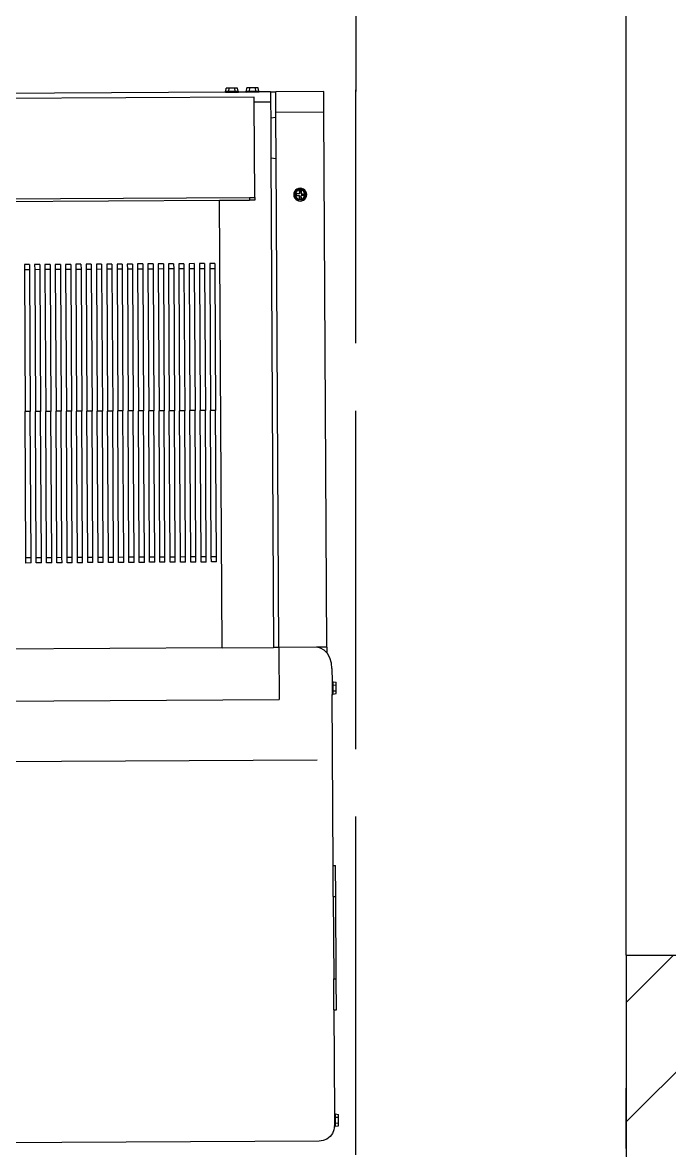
# Model space of a CAD drawing. Header units: millimetres. Extents: x -9564 to 78776, y -25260 to 24346.
# Drawn here: x 63500 to 63986, y -10981 to -10134 of the extents above; entities that cross this region are included whole.
import ezdxf

# ---------------------------------------------------------------- set-up
doc = ezdxf.new("R2010")
doc.units = ezdxf.units.MM
doc.header["$LTSCALE"] = 100
doc.linetypes.add('DASHED2', pattern=[0.762, 0.635, -0.127])
doc.linetypes.add('DASHEDX2', pattern=[3.048, 2.54, -0.508])
for name, color, linetype in [('Area proceso', 90, 'DASHEDX2'), ('Maquinas', 200, 'Continuous'), ('MUROS', 7, 'Continuous')]:
    doc.layers.add(name, color=color, linetype=linetype)

# ---------------------------------------------------------------- blocks, each defined once
blk = doc.blocks.new('Bread Slicer pl')
at = {"layer": 'Maquinas'}
for p, q in [((39.093, 62.464), (39.131, 62.554)), ((39.131, 62.554), (39.19, 62.632)), ((39.19, 62.632), (39.268, 62.692)), ((39.268, 62.692), (39.358, 62.729)), ((39.358, 62.729), (39.455, 62.742)), ((39.455, 62.742), (60.83, 62.742)), ((39.061, 62.38), (38.982, 62.368)), ((38.982, 62.368), (38.982, 62.299)), ((39.061, 62.305), (38.982, 62.299)), ((38.982, 62.299), (38.982, 62.162)), ((39.08, 62.388), (39.061, 62.388)), ((39.061, 62.388), (39.061, 62.38)), ((39.061, 62.305), (39.061, 62.38)), ((39.061, 62.156), (39.061, 62.305)), ((39.08, 62.367), (39.093, 62.464)), ((39.08, 62.388), (39.08, 62.367)), ((39.08, 62.073), (39.08, 62.367)), ((39.061, 62.156), (38.982, 62.162)), ((38.982, 62.162), (38.982, 62.093)), ((39.061, 62.081), (38.982, 62.093)), ((39.061, 62.081), (39.061, 62.156)), ((39.061, 62.081), (39.061, 62.073)), ((39.08, 62.073), (39.061, 62.073)), ((39.08, 59.549), (39.08, 62.073)), ((39.08, 59.549), (39.018, 59.549)), ((39.018, 59.549), (39.018, 58.799)), ((39.08, 59.549), (39.08, 58.799)), ((39.018, 58.799), (39.018, 56.799)), ((39.08, 58.799), (39.018, 58.799)), ((39.08, 56.799), (39.08, 58.799)), ((39.08, 56.799), (39.018, 56.799)), ((39.018, 56.799), (39.018, 56.049)), ((39.08, 56.799), (39.08, 56.049)), ((39.08, 56.049), (39.018, 56.049)), ((39.08, 56.049), (39.08, 51.888)), ((39.455, 53.485), (60.83, 53.485)), ((39.061, 51.88), (38.982, 51.868)), ((38.982, 51.868), (38.982, 51.799)), ((39.061, 51.805), (38.982, 51.799)), ((38.982, 51.799), (38.982, 51.662)), ((39.08, 51.888), (39.061, 51.888)), ((39.061, 51.888), (39.061, 51.88)), ((39.061, 51.805), (39.061, 51.88)), ((39.061, 51.656), (39.061, 51.805)), ((39.08, 51.573), (39.08, 51.888)), ((59.915, 52.004), (40.37, 52.004)), ((40.37, 50.808), (40.37, 52.004)), ((39.061, 51.656), (38.982, 51.662)), ((38.982, 51.662), (38.982, 51.593)), ((39.061, 51.581), (38.982, 51.593)), ((39.061, 51.581), (39.061, 51.656)), ((39.061, 51.573), (39.061, 51.581)), ((39.08, 51.573), (39.061, 51.573)), ((39.08, 51.262), (39.08, 51.573)), ((39.08, 51.262), (39.093, 51.127)), ((39.093, 51.127), (39.131, 51.002)), ((39.131, 51.002), (39.19, 50.894)), ((39.19, 50.894), (39.205, 50.878)), ((39.205, 50.742), (39.205, 50.878)), ((39.205, 50.878), (39.268, 50.812)), ((39.205, 50.742), (39.205, 37.742)), ((39.205, 50.742), (39.455, 50.742)), ((39.268, 50.812), (39.358, 50.76)), ((39.358, 50.76), (39.455, 50.742)), ((39.455, 50.742), (40.37, 50.742)), ((40.37, 50.742), (40.37, 50.808)), ((40.37, 50.742), (40.495, 50.742)), ((40.37, 50.742), (40.37, 38.861)), ((41.745, 50.742), (40.495, 50.742)), ((40.495, 38.845), (40.495, 50.742)), ((41.745, 50.742), (41.745, 39.867)), ((41.745, 50.742), (58.54, 50.742)), ((41.87, 48.655), (41.995, 48.655)), ((41.87, 48.655), (41.87, 48.53)), ((41.87, 48.53), (41.995, 48.53)), ((41.87, 48.53), (41.87, 44.976)), ((41.995, 48.655), (41.995, 48.53)), ((41.995, 48.53), (41.995, 44.976)), ((42.12, 48.655), (42.245, 48.655)), ((42.12, 48.655), (42.12, 48.53)), ((42.12, 48.53), (42.245, 48.53)), ((42.12, 48.53), (42.12, 44.974)), ((42.245, 48.655), (42.245, 48.53)), ((42.245, 48.53), (42.245, 44.974)), ((42.37, 48.655), (42.495, 48.655)), ((42.37, 48.655), (42.37, 48.53)), ((42.37, 48.53), (42.495, 48.53)), ((42.37, 48.53), (42.37, 44.974)), ((42.495, 48.655), (42.495, 48.53)), ((42.495, 48.53), (42.495, 44.974)), ((42.62, 48.655), (42.745, 48.655)), ((42.62, 48.655), (42.62, 48.53)), ((42.62, 48.53), (42.745, 48.53)), ((42.62, 48.53), (42.62, 44.976)), ((42.745, 48.655), (42.745, 48.53)), ((42.745, 48.53), (42.745, 44.976)), ((42.87, 48.655), (42.995, 48.655)), ((42.87, 48.655), (42.87, 48.53)), ((42.87, 48.53), (42.995, 48.53)), ((42.87, 48.53), (42.87, 44.976)), ((42.995, 48.655), (42.995, 48.53)), ((42.995, 48.53), (42.995, 44.976)), ((43.12, 48.655), (43.245, 48.655)), ((43.12, 48.655), (43.12, 48.53)), ((43.12, 48.53), (43.245, 48.53)), ((43.12, 48.53), (43.12, 44.975)), ((43.245, 48.655), (43.245, 48.53)), ((43.245, 48.53), (43.245, 44.975)), ((43.37, 48.655), (43.495, 48.655)), ((43.37, 48.655), (43.37, 48.53)), ((43.37, 48.53), (43.495, 48.53)), ((43.37, 48.53), (43.37, 44.976)), ((43.495, 48.655), (43.495, 48.53)), ((43.495, 48.53), (43.495, 44.976)), ((43.62, 48.655), (43.745, 48.655)), ((43.62, 48.655), (43.62, 48.53)), ((43.62, 48.53), (43.745, 48.53)), ((43.62, 48.53), (43.62, 44.976)), ((43.745, 48.655), (43.745, 48.53)), ((43.745, 48.53), (43.745, 44.976)), ((43.87, 48.655), (43.995, 48.655)), ((43.87, 48.655), (43.87, 48.53)), ((43.87, 48.53), (43.995, 48.53)), ((43.87, 48.53), (43.87, 44.975)), ((43.995, 48.655), (43.995, 48.53)), ((43.995, 48.53), (43.995, 44.975)), ((44.12, 48.655), (44.245, 48.655)), ((44.12, 48.655), (44.12, 48.53)), ((44.12, 48.53), (44.245, 48.53)), ((44.12, 48.53), (44.12, 44.976)), ((44.245, 48.655), (44.245, 48.53)), ((44.245, 48.53), (44.245, 44.976)), ((44.37, 48.655), (44.495, 48.655)), ((44.37, 48.655), (44.37, 48.53)), ((44.37, 48.53), (44.495, 48.53)), ((44.37, 48.53), (44.37, 44.974)), ((44.495, 48.655), (44.495, 48.53)), ((44.495, 48.53), (44.495, 44.974)), ((44.62, 48.655), (44.745, 48.655)), ((44.62, 48.655), (44.62, 48.53)), ((44.62, 48.53), (44.745, 48.53)), ((44.62, 48.53), (44.62, 44.974)), ((44.745, 48.655), (44.745, 48.53)), ((44.745, 48.53), (44.745, 44.974)), ((44.87, 48.655), (44.995, 48.655)), ((44.87, 48.655), (44.87, 48.53)), ((44.87, 48.53), (44.995, 48.53)), ((44.87, 48.53), (44.87, 44.976)), ((44.995, 48.655), (44.995, 48.53)), ((44.995, 48.53), (44.995, 44.976)), ((45.12, 48.655), (45.245, 48.655)), ((45.12, 48.655), (45.12, 48.53)), ((45.12, 48.53), (45.245, 48.53)), ((45.12, 48.53), (45.12, 44.975)), ((45.245, 48.655), (45.245, 48.53)), ((45.245, 48.53), (45.245, 44.975)), ((45.37, 48.655), (45.495, 48.655)), ((45.37, 48.655), (45.37, 48.53)), ((45.37, 48.53), (45.495, 48.53)), ((45.37, 48.53), (45.37, 44.974)), ((45.495, 48.655), (45.495, 48.53)), ((45.495, 48.53), (45.495, 44.974)), ((45.62, 48.655), (45.745, 48.655)), ((45.62, 48.655), (45.62, 48.53)), ((45.62, 48.53), (45.745, 48.53)), ((45.62, 48.53), (45.62, 44.976)), ((45.745, 48.655), (45.745, 48.53)), ((45.745, 48.53), (45.745, 44.976)), ((45.87, 48.655), (45.995, 48.655)), ((45.87, 48.655), (45.87, 48.53)), ((45.87, 48.53), (45.995, 48.53)), ((45.87, 48.53), (45.87, 44.975)), ((45.995, 48.655), (45.995, 48.53)), ((45.995, 48.53), (45.995, 44.975)), ((46.12, 48.655), (46.245, 48.655)), ((46.12, 48.655), (46.12, 48.53)), ((46.12, 48.53), (46.245, 48.53)), ((46.12, 48.53), (46.12, 44.974)), ((46.245, 48.655), (46.245, 48.53)), ((46.245, 48.53), (46.245, 44.974)), ((46.37, 48.655), (46.495, 48.655)), ((46.37, 48.655), (46.37, 48.53)), ((46.37, 48.53), (46.495, 48.53)), ((46.37, 48.53), (46.37, 44.976)), ((46.495, 48.655), (46.495, 48.53)), ((46.495, 48.53), (46.495, 44.976)), ((41.87, 44.976), (41.995, 44.976)), ((41.87, 41.53), (41.87, 44.976)), ((41.995, 41.53), (41.995, 44.976)), ((42.12, 44.974), (42.245, 44.974)), ((42.12, 41.53), (42.12, 44.974)), ((42.245, 41.53), (42.245, 44.974)), ((42.37, 44.974), (42.495, 44.974)), ((42.37, 41.53), (42.37, 44.974)), ((42.495, 41.53), (42.495, 44.974)), ((42.62, 44.976), (42.745, 44.976)), ((42.62, 41.53), (42.62, 44.976)), ((42.745, 41.53), (42.745, 44.976)), ((42.87, 44.976), (42.87, 44.974)), ((42.87, 44.974), (42.995, 44.974)), ((42.87, 41.53), (42.87, 44.974)), ((42.995, 44.976), (42.995, 44.974)), ((42.995, 41.53), (42.995, 44.974)), ((43.12, 41.53), (43.12, 44.975)), ((43.12, 44.975), (43.245, 44.975)), ((43.245, 41.53), (43.245, 44.975)), ((43.37, 44.976), (43.37, 44.974)), ((43.37, 44.974), (43.495, 44.974)), ((43.37, 41.53), (43.37, 44.974)), ((43.495, 44.976), (43.495, 44.974)), ((43.495, 41.53), (43.495, 44.974)), ((43.62, 44.976), (43.62, 44.974)), ((43.62, 44.974), (43.745, 44.974)), ((43.62, 41.53), (43.62, 44.974)), ((43.745, 44.976), (43.745, 44.974)), ((43.745, 41.53), (43.745, 44.974)), ((43.87, 41.53), (43.87, 44.975)), ((43.87, 44.975), (43.995, 44.975)), ((43.995, 41.53), (43.995, 44.975)), ((44.12, 44.976), (44.12, 44.974)), ((44.12, 44.974), (44.245, 44.974)), ((44.12, 41.53), (44.12, 44.974)), ((44.245, 44.976), (44.245, 44.974)), ((44.245, 41.53), (44.245, 44.974)), ((44.37, 44.974), (44.495, 44.974)), ((44.37, 41.53), (44.37, 44.974)), ((44.495, 41.53), (44.495, 44.974)), ((44.62, 44.974), (44.745, 44.974)), ((44.62, 41.53), (44.62, 44.974)), ((44.745, 41.53), (44.745, 44.974)), ((44.87, 44.976), (44.87, 44.974)), ((44.87, 44.974), (44.995, 44.974)), ((44.87, 41.53), (44.87, 44.974)), ((44.995, 44.976), (44.995, 44.974)), ((44.995, 41.53), (44.995, 44.974)), ((45.12, 41.53), (45.12, 44.975)), ((45.12, 44.975), (45.245, 44.975)), ((45.245, 41.53), (45.245, 44.975)), ((45.37, 44.974), (45.495, 44.974)), ((45.37, 41.53), (45.37, 44.974)), ((45.495, 41.53), (45.495, 44.974)), ((45.62, 44.976), (45.62, 44.974)), ((45.62, 44.974), (45.745, 44.974)), ((45.62, 41.53), (45.62, 44.974)), ((45.745, 44.976), (45.745, 44.974)), ((45.745, 41.53), (45.745, 44.974)), ((45.87, 41.53), (45.87, 44.975)), ((45.87, 44.975), (45.995, 44.975)), ((45.995, 41.53), (45.995, 44.975)), ((46.12, 44.974), (46.245, 44.974)), ((46.12, 41.53), (46.12, 44.974)), ((46.245, 41.53), (46.245, 44.974)), ((46.37, 44.976), (46.37, 44.974)), ((46.37, 44.974), (46.495, 44.974)), ((46.37, 41.53), (46.37, 44.974)), ((46.495, 44.976), (46.495, 44.974)), ((46.495, 41.53), (46.495, 44.974)), ((41.87, 41.53), (41.995, 41.53)), ((41.87, 41.405), (41.87, 41.53)), ((41.87, 41.405), (41.995, 41.405)), ((41.995, 41.405), (41.995, 41.53)), ((42.12, 41.53), (42.245, 41.53)), ((42.12, 41.405), (42.12, 41.53)), ((42.12, 41.405), (42.245, 41.405)), ((42.245, 41.405), (42.245, 41.53)), ((42.37, 41.53), (42.495, 41.53)), ((42.37, 41.405), (42.37, 41.53)), ((42.37, 41.405), (42.495, 41.405)), ((42.495, 41.405), (42.495, 41.53)), ((42.62, 41.53), (42.745, 41.53)), ((42.62, 41.405), (42.62, 41.53)), ((42.62, 41.405), (42.745, 41.405)), ((42.745, 41.405), (42.745, 41.53)), ((42.87, 41.53), (42.995, 41.53)), ((42.87, 41.405), (42.87, 41.53)), ((42.87, 41.405), (42.995, 41.405)), ((42.995, 41.405), (42.995, 41.53)), ((43.12, 41.53), (43.245, 41.53)), ((43.12, 41.405), (43.12, 41.53)), ((43.12, 41.405), (43.245, 41.405)), ((43.245, 41.405), (43.245, 41.53)), ((43.37, 41.53), (43.495, 41.53)), ((43.37, 41.405), (43.37, 41.53)), ((43.37, 41.405), (43.495, 41.405)), ((43.495, 41.405), (43.495, 41.53)), ((43.62, 41.53), (43.745, 41.53)), ((43.62, 41.405), (43.62, 41.53)), ((43.62, 41.405), (43.745, 41.405)), ((43.745, 41.405), (43.745, 41.53)), ((43.87, 41.53), (43.995, 41.53)), ((43.87, 41.405), (43.87, 41.53)), ((43.87, 41.405), (43.995, 41.405)), ((43.995, 41.405), (43.995, 41.53)), ((44.12, 41.53), (44.245, 41.53)), ((44.12, 41.405), (44.12, 41.53)), ((44.12, 41.405), (44.245, 41.405)), ((44.245, 41.405), (44.245, 41.53)), ((44.37, 41.53), (44.495, 41.53)), ((44.37, 41.405), (44.37, 41.53)), ((44.37, 41.405), (44.495, 41.405)), ((44.495, 41.405), (44.495, 41.53)), ((44.62, 41.53), (44.745, 41.53)), ((44.62, 41.405), (44.62, 41.53)), ((44.62, 41.405), (44.745, 41.405)), ((44.745, 41.405), (44.745, 41.53)), ((44.87, 41.53), (44.995, 41.53)), ((44.87, 41.405), (44.87, 41.53)), ((44.87, 41.405), (44.995, 41.405)), ((44.995, 41.405), (44.995, 41.53)), ((45.12, 41.53), (45.245, 41.53)), ((45.12, 41.405), (45.12, 41.53)), ((45.12, 41.405), (45.245, 41.405)), ((45.245, 41.405), (45.245, 41.53)), ((45.37, 41.53), (45.495, 41.53)), ((45.37, 41.405), (45.37, 41.53)), ((45.37, 41.405), (45.495, 41.405)), ((45.495, 41.405), (45.495, 41.53)), ((45.62, 41.53), (45.745, 41.53)), ((45.62, 41.405), (45.62, 41.53)), ((45.62, 41.405), (45.745, 41.405)), ((45.745, 41.405), (45.745, 41.53)), ((45.87, 41.53), (45.995, 41.53)), ((45.87, 41.405), (45.87, 41.53)), ((45.87, 41.405), (45.995, 41.405)), ((45.995, 41.405), (45.995, 41.53)), ((46.12, 41.53), (46.245, 41.53)), ((46.12, 41.405), (46.12, 41.53)), ((46.12, 41.405), (46.245, 41.405)), ((46.245, 41.405), (46.245, 41.53)), ((46.37, 41.53), (46.495, 41.53)), ((46.37, 41.405), (46.37, 41.53)), ((46.37, 41.405), (46.495, 41.405)), ((46.495, 41.405), (46.495, 41.53)), ((39.636, 39.783), (39.63, 39.742)), ((39.63, 39.742), (39.636, 39.701)), ((39.651, 39.821), (39.636, 39.783)), ((39.713, 39.872), (39.638, 39.742)), ((39.713, 39.612), (39.638, 39.742)), ((39.638, 39.742), (39.65, 39.742)), ((39.719, 39.861), (39.65, 39.742)), ((39.719, 39.623), (39.65, 39.742)), ((39.677, 39.853), (39.651, 39.821)), ((39.678, 39.772), (39.674, 39.742)), ((39.674, 39.742), (39.678, 39.712)), ((39.709, 39.878), (39.677, 39.853)), ((39.689, 39.799), (39.678, 39.772)), ((39.707, 39.823), (39.689, 39.799)), ((39.689, 39.762), (39.729, 39.762)), ((39.689, 39.722), (39.689, 39.762)), ((39.731, 39.841), (39.707, 39.823)), ((39.747, 39.894), (39.709, 39.878)), ((39.713, 39.872), (39.863, 39.872)), ((39.713, 39.872), (39.719, 39.861)), ((39.719, 39.861), (39.857, 39.861)), ((39.729, 39.722), (39.729, 39.762)), ((39.729, 39.762), (39.768, 39.762)), ((39.758, 39.852), (39.731, 39.841)), ((39.788, 39.899), (39.747, 39.894)), ((39.788, 39.856), (39.758, 39.852)), ((39.768, 39.801), (39.768, 39.84)), ((39.808, 39.84), (39.768, 39.84)), ((39.768, 39.801), (39.808, 39.801)), ((39.768, 39.801), (39.768, 39.762)), ((39.829, 39.894), (39.788, 39.899)), ((39.817, 39.852), (39.788, 39.856)), ((39.808, 39.84), (39.808, 39.801)), ((39.808, 39.801), (39.808, 39.762)), ((39.886, 39.762), (39.808, 39.762)), ((39.845, 39.841), (39.817, 39.852)), ((39.867, 39.878), (39.829, 39.894)), ((39.869, 39.823), (39.845, 39.841)), ((39.863, 39.872), (39.857, 39.861)), ((39.857, 39.861), (39.926, 39.742)), ((39.857, 39.623), (39.926, 39.742)), ((39.863, 39.872), (39.937, 39.742)), ((39.863, 39.612), (39.937, 39.742)), ((39.899, 39.853), (39.867, 39.878)), ((39.887, 39.799), (39.869, 39.823)), ((39.886, 39.722), (39.886, 39.762)), ((39.898, 39.772), (39.887, 39.799)), ((39.902, 39.742), (39.898, 39.772)), ((39.898, 39.712), (39.902, 39.742)), ((39.924, 39.821), (39.899, 39.853)), ((39.94, 39.783), (39.924, 39.821)), ((39.937, 39.742), (39.926, 39.742)), ((39.945, 39.742), (39.94, 39.783)), ((39.94, 39.701), (39.945, 39.742)), ((40.893, 39.804), (40.893, 39.867)), ((40.893, 39.867), (41.018, 39.867)), ((40.893, 39.804), (40.893, 37.492)), ((41.018, 39.804), (40.893, 39.804)), ((41.018, 39.804), (41.018, 39.867)), ((41.745, 39.867), (41.018, 39.867)), ((59.33, 39.804), (41.018, 39.804)), ((58.54, 39.867), (41.745, 39.867)), ((39.636, 39.701), (39.651, 39.663)), ((39.651, 39.663), (39.677, 39.631)), ((39.677, 39.631), (39.709, 39.606)), ((39.678, 39.712), (39.689, 39.685)), ((39.729, 39.722), (39.689, 39.722)), ((39.689, 39.685), (39.707, 39.661)), ((39.707, 39.661), (39.731, 39.643)), ((39.709, 39.606), (39.747, 39.59)), ((39.713, 39.612), (39.719, 39.623)), ((39.863, 39.612), (39.713, 39.612)), ((39.857, 39.623), (39.719, 39.623)), ((39.768, 39.722), (39.729, 39.722)), ((39.731, 39.643), (39.758, 39.632)), ((39.747, 39.59), (39.788, 39.585)), ((39.758, 39.632), (39.788, 39.628)), ((39.768, 39.683), (39.768, 39.722)), ((39.768, 39.683), (39.808, 39.683)), ((39.768, 39.644), (39.768, 39.683)), ((39.808, 39.644), (39.768, 39.644)), ((39.788, 39.628), (39.817, 39.632)), ((39.788, 39.585), (39.829, 39.59)), ((39.808, 39.683), (39.808, 39.722)), ((39.808, 39.722), (39.886, 39.722)), ((39.808, 39.683), (39.808, 39.644)), ((39.817, 39.632), (39.845, 39.643)), ((39.829, 39.59), (39.867, 39.606)), ((39.845, 39.643), (39.869, 39.661)), ((39.863, 39.612), (39.857, 39.623)), ((39.867, 39.606), (39.899, 39.631)), ((39.869, 39.661), (39.887, 39.685)), ((39.887, 39.685), (39.898, 39.712)), ((39.899, 39.631), (39.924, 39.663)), ((39.924, 39.663), (39.94, 39.701)), ((40.495, 38.845), (40.37, 38.861)), ((40.37, 38.861), (40.37, 37.861)), ((40.495, 37.878), (40.495, 38.845)), ((40.37, 37.861), (40.495, 37.878)), ((40.37, 37.861), (40.37, 37.742)), ((40.495, 37.492), (40.495, 37.878)), ((39.205, 37.742), (40.37, 37.742)), ((39.205, 37.742), (39.205, 37.242)), ((40.37, 37.742), (40.37, 37.242)), ((40.495, 37.492), (40.893, 37.492)), ((40.495, 37.242), (40.495, 37.492)), ((40.893, 37.492), (40.893, 37.367)), ((40.893, 37.367), (59.33, 37.367)), ((39.205, 37.242), (40.37, 37.242)), ((40.495, 37.242), (40.37, 37.242)), ((40.495, 37.242), (40.773, 37.242)), ((40.773, 37.242), (40.773, 37.222)), ((41.088, 37.242), (40.773, 37.242)), ((40.773, 37.222), (40.781, 37.222)), ((40.781, 37.222), (40.793, 37.144)), ((40.856, 37.222), (40.781, 37.222)), ((40.793, 37.144), (40.861, 37.144)), ((40.856, 37.222), (40.861, 37.144)), ((41.005, 37.222), (40.856, 37.222)), ((40.861, 37.144), (40.999, 37.144)), ((41.005, 37.222), (40.999, 37.144)), ((40.999, 37.144), (41.068, 37.144)), ((41.08, 37.222), (41.005, 37.222)), ((41.08, 37.222), (41.068, 37.144)), ((41.08, 37.222), (41.088, 37.222)), ((41.088, 37.242), (41.273, 37.242)), ((41.088, 37.242), (41.088, 37.222)), ((41.273, 37.242), (41.273, 37.222)), ((41.588, 37.242), (41.273, 37.242)), ((41.273, 37.222), (41.281, 37.222)), ((41.281, 37.222), (41.293, 37.144)), ((41.356, 37.222), (41.281, 37.222)), ((41.293, 37.144), (41.361, 37.144)), ((41.356, 37.222), (41.361, 37.144)), ((41.505, 37.222), (41.356, 37.222)), ((41.361, 37.144), (41.499, 37.144)), ((41.505, 37.222), (41.499, 37.144)), ((41.499, 37.144), (41.568, 37.144)), ((41.58, 37.222), (41.505, 37.222)), ((41.58, 37.222), (41.568, 37.144)), ((41.588, 37.222), (41.58, 37.222)), ((41.588, 37.242), (47.643, 37.242)), ((41.588, 37.242), (41.588, 37.222))]:
    blk.add_line(p, q, dxfattribs=at)

msp = doc.modelspace()

# ---------------------------------------------------------------- hatches: boundary and pattern name
at = {"layer": 'Maquinas', "linetype": 'DASHED2', "true_color": 0xffffff}
h = msp.add_hatch(dxfattribs=at)
h.set_pattern_fill('ANSI31', scale=20)
h.set_pattern_definition([(45, (24911.81, 198.96), (-44.90128, 44.90128), [])])
h.paths.add_polyline_path([(64053.09, -17333.574), (64045.986, -17333.574), (64045.986, -16753.574), (64053.09, -10934.072), (67603.09, -10934.072), (67603.09, -10884.072), (67603.09, -10834.072), (63953.09, -10834.072), (63953.09, -20427.871), (63948.538, -21807.991), (68865.508, -21807.991), (68865.508, -21707.991), (64053.09, -21707.991)])

# ---------------------------------------------------------------- linework, layer by layer
for q in [(63953.09, -9934.072), (67603.09, -10834.072), (63953.09, -20427.871)]:
    msp.add_line((63953.09, -10834.072), q)
at = {"layer": 'Area proceso', "color": 3}
msp.add_line((63750.255, -9384.077), (63750.255, -10185.506), dxfattribs=at)
at = {"layer": 'Area proceso'}
msp.add_line((63750.255, -10984.077), (63750.255, -10184.077), dxfattribs=at)
at = {"layer": 'MUROS', "linetype": 'DASHED2'}
msp.add_line((63953.09, -16161.013), (63953.09, -10934.072), dxfattribs=at)

# ---------------------------------------------------------------- block references
at = {"layer": 'Maquinas', "xscale": 30.91413492854808, "yscale": 30.91413492854808, "zscale": 30.91413492854808, "rotation": 180.3142003997656}
msp.add_blockref('Bread Slicer pl', (64931.751, -9027.573), dxfattribs=at)

doc.saveas('drawing.dxf')
